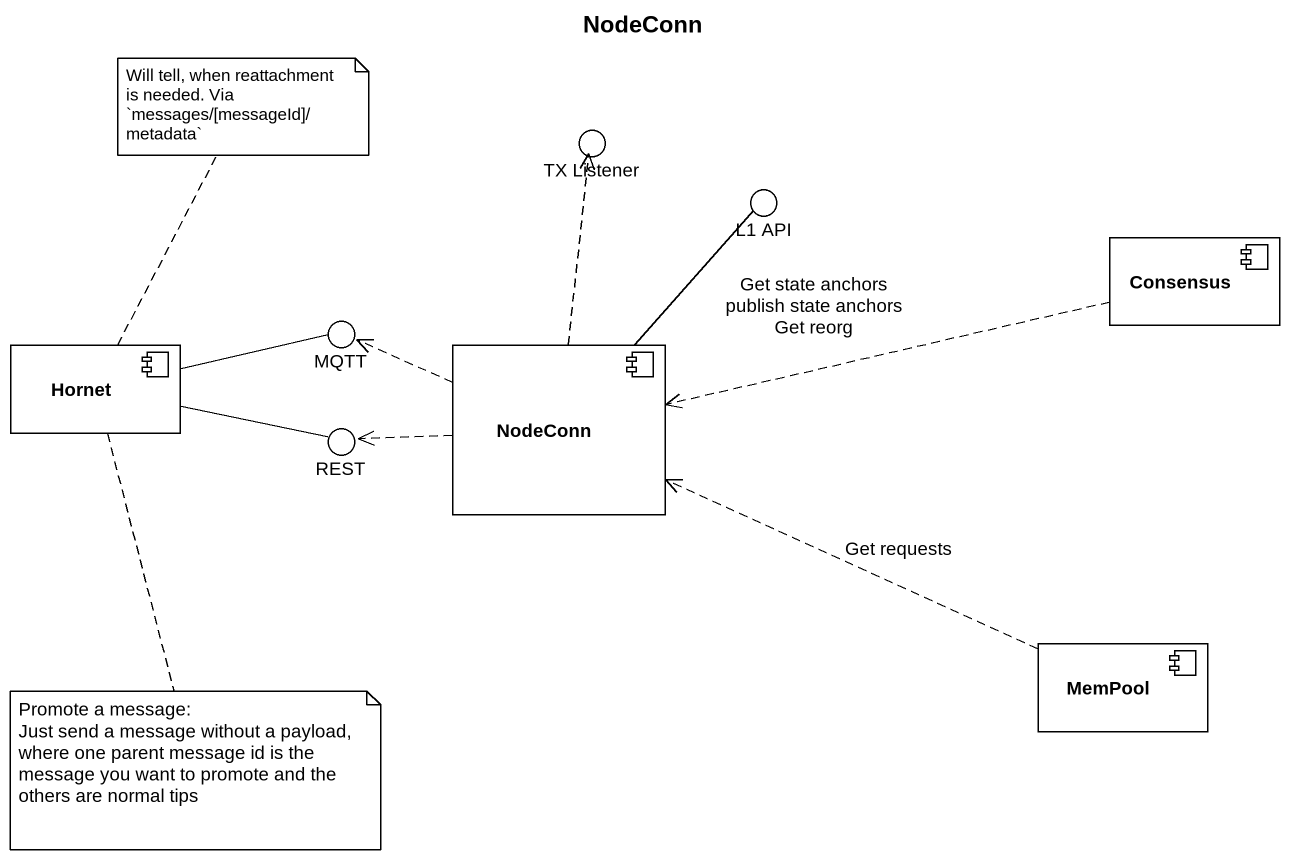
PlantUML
@startuml
title NodeConn
() "TX Listener" as TX_Listener
() "L1 API" as L1_API
component Consensus
() MQTT
component Hornet
component NodeConn
() REST
component MemPool
Consensus .left.> NodeConn : Get state anchors publish state anchors Get reorg
Hornet -right- MQTT
Hornet -right- REST
NodeConn .up.> TX_Listener
NodeConn -up- L1_API
NodeConn .left.> MQTT
NodeConn .left.> REST
MemPool .left.> NodeConn : Get requests
note top of Hornet : Will tell, when reattachment is needed. Via `messages/[messageId]/metadata`
note bottom of Hornet
  Promote a message:
  Just send a message without a payload, where one parent message id is the message you want to promote and the others are normal tips
end note
@enduml
